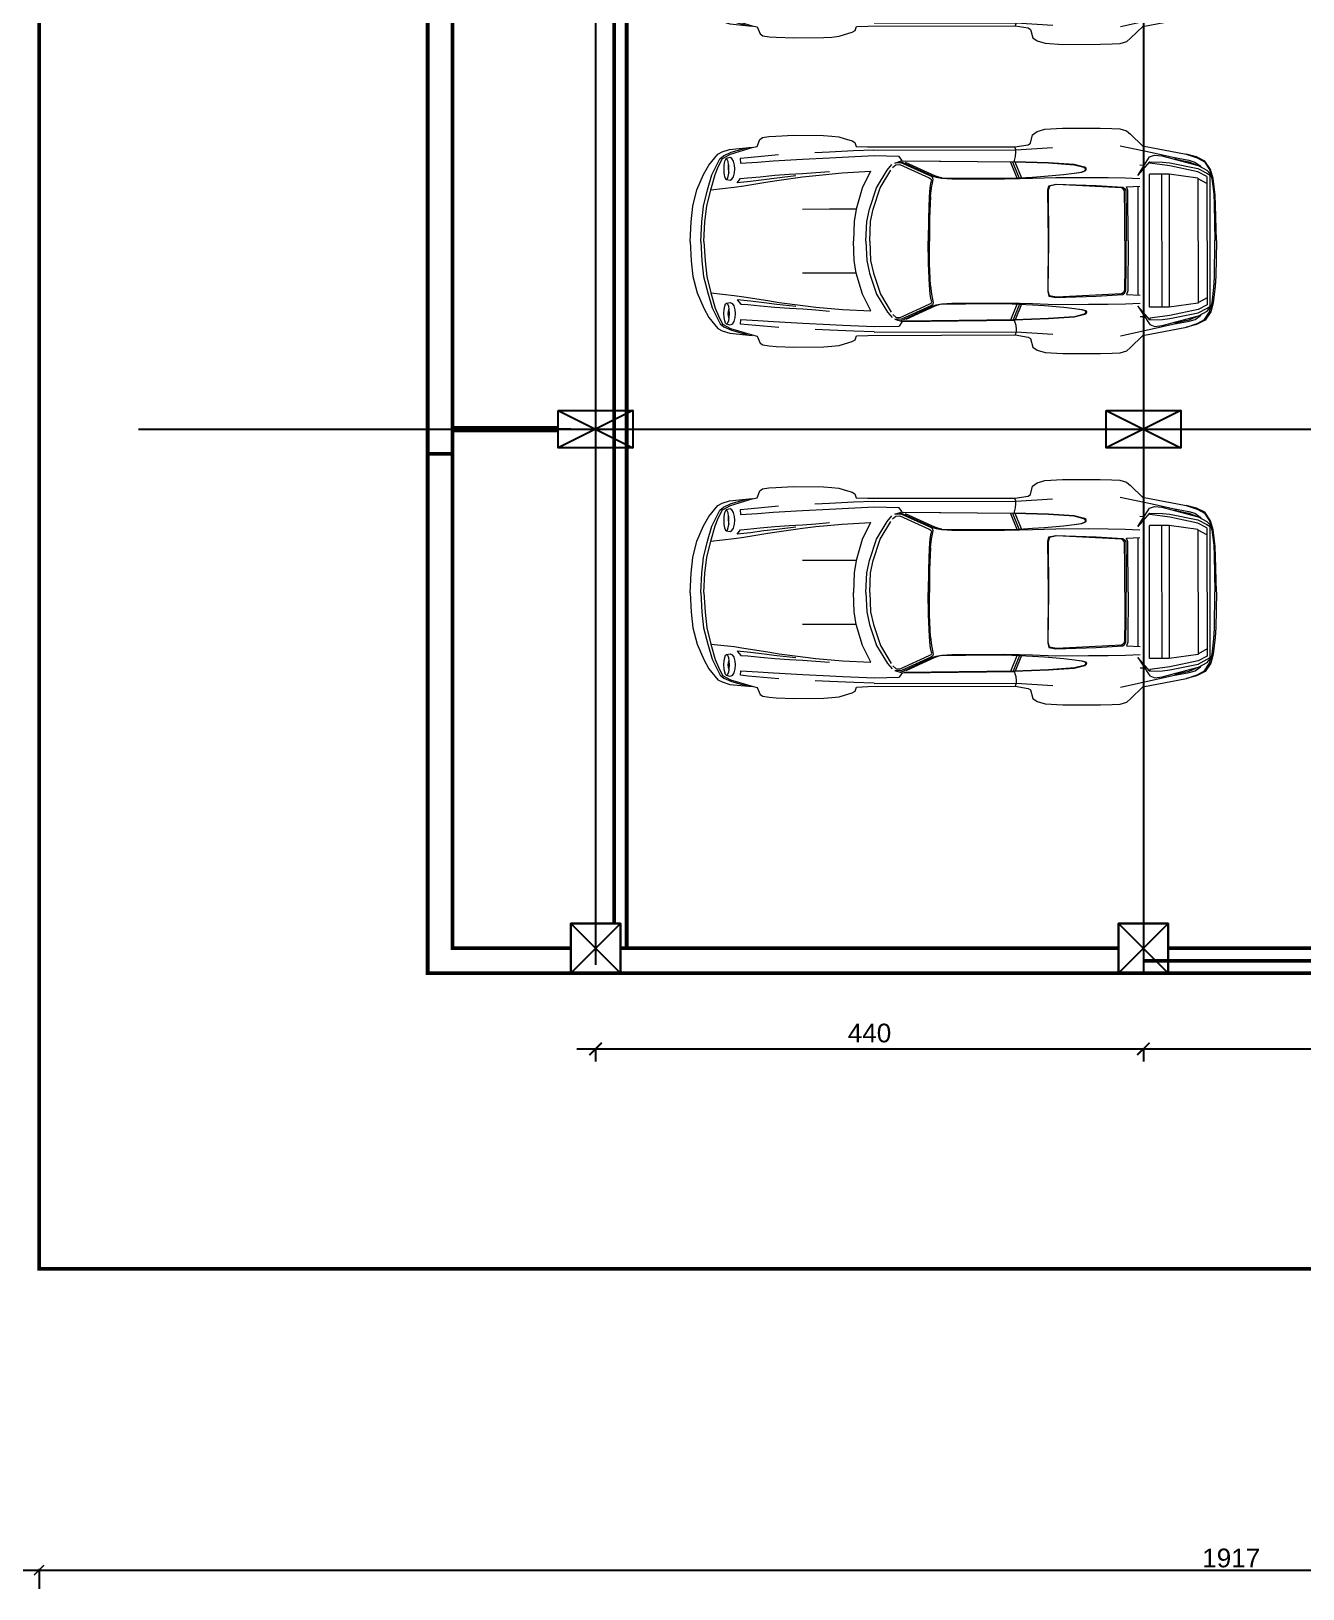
# Model space of a CAD drawing. Extents: x 250879 to 348495, y -51522 to -9360.
# Drawn here: x 320883 to 321905, y -44305 to -43052 of the extents above; entities that cross this region are included whole.
import ezdxf

# ---------------------------------------------------------------- set-up
doc = ezdxf.new("R2010")
doc.units = 0
doc.layers.get('0').update_dxf_attribs({"linetype": 'CONTINUOUS'})
doc.layers.get('DEFPOINTS').update_dxf_attribs({"color": 9, "linetype": 'CONTINUOUS'})
doc.layers.add('A-text finishing', color=6, linetype='CONTINUOUS', lineweight=13)
doc.layers.add('FIGURES', color=153, linetype='CONTINUOUS', lineweight=0)
for name, color, linetype in [('AXIS', 1, 'CONTINUOUS'), ('COLUMN', 5, 'CONTINUOUS'), ('FURNITURE', 4, 'CONTINUOUS'), ('WALL', 7, 'CONTINUOUS'), ('WALL1', 2, 'CONTINUOUS')]:
    doc.layers.add(name, color=color, linetype=linetype)
doc.styles.get("Standard").update_dxf_attribs({"font": 'sanss___.ttf', "height": 15})
doc.dimstyles.get("Standard").update_dxf_attribs({"dimtxt": 15, "dimasz": 10, "dimexe": 10, "dimexo": 30, "dimgap": 5, "dimtad": 1, "dimdec": 0, "dimdsep": 46, "dimtxsty": 'Standard', "dimblk1": 'ARCHTICK', "dimblk2": 'ARCHTICK', "dimsah": 1, "dimcen": 2.5, "dimdle": 15, "dimclrd": 3, "dimclre": 3, "dimclrt": 3, "dimazin": 0, "dimtfac": 1, "dimtdec": 0, "dimtmove": 2, "dimatfit": 2, "dimldrblk": 'ARCHTICK', "dimfxl": 1.0455, "dimfxlon": 1, "dimtolj": 1, "dimtzin": 0, "dimarcsym": 0})
doc.dimstyles.new('STANDARD$0', dxfattribs={"dimscale": 0, "dimtxt": 12, "dimasz": 8, "dimexe": 15, "dimexo": 0.0625, "dimgap": 2, "dimtad": 1, "dimdec": 0, "dimzin": 0, "dimdsep": 46, "dimtxsty": 'Standard', "dimblk1": 'ARCHTICK', "dimblk2": 'ARCHTICK', "dimsah": 1, "dimcen": 0.09, "dimdle": 15, "dimclrd": 3, "dimclre": 3, "dimclrt": 3, "dimazin": 0, "dimtfac": 1, "dimtdec": 0, "dimtofl": 0, "dimtmove": 1, "dimatfit": 3, "dimldrblk": 'ARCHTICK', "dimfxl": 1.0455, "dimfxlon": 1, "dimtolj": 1, "dimtzin": 0, "dimarcsym": 0})

# ---------------------------------------------------------------- blocks, each defined once
blk = doc.blocks.new('_ARCHTICK')
at = {"color": 0, "linetype": 'ByBlock', "const_width": 0.15}
blk.add_lwpolyline([(-0.5, -0.5), (0.5, 0.5)], dxfattribs=at)
blk = doc.blocks.new('*D2129')
at = {"layer": 'DEFPOINTS', "color": 0, "linetype": 'ByBlock', "ltscale": 3, "transparency": 16777216}
for p in [(321336.6, -43863.1), (321777, -43863.1), (321777, -43870.8)]:
    blk.add_point(p, dxfattribs=at)
at = {"layer": 'WALL1', "color": 3, "linetype": 'ByBlock', "lineweight": -2, "ltscale": 3, "transparency": 16777216}
for p, q in [((321321.6, -43870.8), (321792, -43870.8)), ((321336.6, -43870.8), (321336.6, -43880.8)), ((321777, -43870.8), (321777, -43880.8))]:
    blk.add_line(p, q, dxfattribs=at)
at = {"layer": 'WALL1', "color": 3, "linetype": 'ByBlock', "lineweight": -2, "ltscale": 3, "transparency": 16777216, "xscale": 10, "yscale": 10, "zscale": 10, "rotation": 180}
blk.add_blockref('_ARCHTICK', (321336.6, -43870.8), dxfattribs=at)
at = {"layer": 'WALL1', "color": 3, "linetype": 'ByBlock', "lineweight": -2, "ltscale": 3, "transparency": 16777216, "xscale": 10, "yscale": 10, "zscale": 10}
blk.add_blockref('_ARCHTICK', (321777, -43870.8), dxfattribs=at)
at = {"layer": 'WALL1', "color": 3, "linetype": 'ByBlock', "ltscale": 3, "transparency": 16777216, "insert": (321556.8, -43858.1), "char_height": 15, "attachment_point": 5}
blk.add_mtext('\\A1;440', dxfattribs=at)
blk = doc.blocks.new('*D2130')
at = {"layer": 'DEFPOINTS', "color": 0, "linetype": 'ByBlock', "ltscale": 3, "transparency": 16777216}
for p in [(321777, -43863.1), (322417.4, -43870.8), (322417.4, -43870.8)]:
    blk.add_point(p, dxfattribs=at)
at = {"layer": 'WALL1', "color": 3, "linetype": 'ByBlock', "lineweight": -2, "ltscale": 3, "transparency": 16777216}
for p, q in [((322417.4, -43870.8), (322417.4, -43860.8)), ((321762, -43870.8), (322432.4, -43870.8)), ((321777, -43870.8), (321777, -43880.8))]:
    blk.add_line(p, q, dxfattribs=at)
at = {"layer": 'WALL1', "color": 3, "linetype": 'ByBlock', "lineweight": -2, "ltscale": 3, "transparency": 16777216, "xscale": 10, "yscale": 10, "zscale": 10, "rotation": 180}
blk.add_blockref('_ARCHTICK', (321777, -43870.8), dxfattribs=at)
at = {"layer": 'WALL1', "color": 3, "linetype": 'ByBlock', "lineweight": -2, "ltscale": 3, "transparency": 16777216, "xscale": 10, "yscale": 10, "zscale": 10}
blk.add_blockref('_ARCHTICK', (322417.4, -43870.8), dxfattribs=at)
at = {"layer": 'WALL1', "color": 3, "linetype": 'ByBlock', "ltscale": 3, "transparency": 16777216, "insert": (322097.2, -43858.1), "char_height": 15, "attachment_point": 5}
blk.add_mtext('\\A1;640', dxfattribs=at)
blk = doc.blocks.new('XREF1$0$02PCAR09')
at = {"color": 0, "linetype": 'ByBlock'}
for p, q in [((-138.14, 34.83), (-139.39, 33.77)), ((-136.04, 35.43), (-138.14, 34.83)), ((-133.57, 35.58), (-136.04, 35.43)), ((-129.86, 35.7), (-133.57, 35.58)), ((-117.88, 35.7), (-129.86, 35.7)), ((-112.33, 35.34), (-117.88, 35.7)), ((-109.85, 34.59), (-112.33, 35.34)), ((-108.47, 33.6), (-109.85, 34.59)), ((-143.26, 30.05), (-157.04, 27.42)), ((-136.16, 30.07), (-146.25, 27.9)), ((-139.39, 33.77), (-143.26, 30.05)), ((-107.73, 30.95), (-108.47, 33.6)), ((-107, 30.43), (-107.73, 30.95)), ((-102.8, 29.76), (-107, 30.43)), ((-103.18, 28.82), (-102.8, 29.76)), ((-56.22, 29.83), (-102.8, 29.76)), ((-52.64, 29.95), (-56.22, 29.83)), ((-52.16, 31.23), (-52.64, 29.95)), ((-51.29, 31.76), (-52.16, 31.23)), ((-48.85, 32.53), (-51.29, 31.76)), ((-47.09, 33.02), (-48.85, 32.53)), ((-44.85, 33.29), (-47.09, 33.02)), ((-42.26, 33.45), (-44.85, 33.29)), ((-32.75, 33.53), (-42.26, 33.45)), ((-27.18, 33.31), (-32.75, 33.53)), ((-24.96, 33.14), (-27.18, 33.31)), ((-22.98, 32.83), (-24.96, 33.14)), ((-22.13, 32.24), (-22.98, 32.83)), ((-21.22, 30), (-22.13, 32.24)), ((-19.65, 29.66), (-21.22, 30)), ((-12.48, 29.04), (-19.65, 29.78)), ((-12.79, 27.56), (-19.65, 29.66)), ((-164.79, 22.49), (-162.98, 25.22)), ((-162.81, 24.98), (-164.42, 22.49)), ((-162.98, 25.22), (-160.29, 26.5)), ((-160.49, 26.23), (-162.81, 24.98)), ((-159.78, 24.91), (-161.5, 23.73)), ((-149.39, 26.87), (-160.88, 23.8)), ((-157.04, 27.42), (-160.49, 26.23)), ((-160.29, 26.5), (-157.04, 27.42)), ((-157.91, 25.53), (-159.78, 24.91)), ((-157.91, 25.01), (-159.78, 24.24)), ((-152.81, 26.43), (-157.91, 25.53)), ((-153.83, 25.85), (-157.91, 25.01)), ((-153.47, 26.28), (-153.83, 25.85)), ((-146.25, 27.9), (-152.81, 26.43)), ((-149.51, 24.91), (-151.85, 24.65)), ((-145.43, 25.03), (-149.51, 24.91)), ((-147.04, 27.13), (-149.39, 26.87)), ((-145.43, 26.52), (-147.04, 27.13)), ((-141.73, 20.71), (-145.43, 26.52)), ((-145.43, 25.03), (-141.73, 20.73)), ((-145.43, 24.53), (-145.43, 25.03)), ((-121.58, 24.14), (-113.44, 24.69)), ((-103.18, 28.82), (-114.79, 29.59)), ((-113.44, 24.69), (-102.68, 25.08)), ((-113.44, 24.57), (-102.68, 24.96)), ((-104.9, 20.03), (-102.9, 24.96)), ((-104.22, 19.99), (-102.17, 24.96)), ((-101.45, 24.96), (-103.47, 19.98)), ((-58.2, 28.79), (-103.18, 28.82)), ((-103.18, 28.09), (-103.18, 28.82)), ((-103.06, 26.7), (-103.18, 28.09)), ((-102.68, 25.44), (-103.06, 26.7)), ((-67.1, 25.44), (-102.68, 25.06)), ((-102.68, 25.08), (-102.68, 25.44)), ((-102.68, 24.94), (-67.65, 25.32)), ((-102.68, 25.06), (-102.68, 24.94)), ((-77.45, 20.66), (-68.24, 24.88)), ((-67.39, 24.89), (-76.59, 20.66)), ((-76.17, 20.52), (-66.86, 24.77)), ((-66.42, 25.2), (-67.39, 24.89)), ((-67.1, 25.46), (-66.11, 26.89)), ((-67.1, 25.54), (-67.1, 25.54)), ((-64.81, 24.72), (-67.1, 25.46)), ((-66.86, 24.77), (-65.78, 24.81)), ((-58.32, 27.06), (-66.11, 26.89)), ((-65.78, 24.81), (-64.81, 24.72)), ((-48.2, 26.63), (-58.32, 27.06)), ((-58.2, 28.77), (-51.78, 28.55)), ((-51.78, 28.55), (-44.15, 28.14)), ((-44.15, 26.41), (-48.2, 26.63)), ((-44.15, 28.14), (-39.54, 27.93)), ((-35.6, 25.95), (-44.15, 26.41)), ((-26.33, 25.46), (-35.6, 25.95)), ((-28.03, 27.35), (-18.29, 26.45)), ((-21.41, 25.08), (-26.33, 25.46)), ((-16.03, 24.72), (-21.41, 25.08)), ((-18.29, 26.45), (-15.88, 26.19)), ((-13.04, 28.18), (-17.96, 29.55)), ((-15.88, 26.19), (-16.03, 24.72)), ((-14.12, 24.14), (-13.76, 25.41)), ((-13.76, 25.41), (-13.28, 26.26)), ((-13.28, 26.26), (-12.67, 26.55)), ((-10.59, 27.09), (-13.04, 28.18)), ((-10.26, 26.19), (-12.79, 27.56)), ((-12.67, 26.55), (-11.49, 26.19)), ((-10.14, 28.29), (-12.48, 29.04)), ((-12.22, 24.26), (-12.07, 25.22)), ((-12.07, 25.22), (-11.81, 25.93)), ((-11.81, 25.93), (-11.49, 26.19)), ((-11.49, 26.19), (-11.18, 25.93)), ((-11.18, 25.93), (-10.93, 25.22)), ((-10.93, 25.22), (-10.74, 24.13)), ((-9.43, 26.13), (-10.59, 27.09)), ((-8.9, 23.63), (-10.26, 26.19)), ((-8.78, 27.56), (-10.14, 28.29)), ((-6.9, 21.08), (-9.43, 26.13)), ((-5.94, 24.09), (-8.78, 27.56)), ((-165.56, 19.69), (-164.79, 22.49)), ((-164.42, 22.49), (-165.19, 19.69)), ((-163.6, 22.32), (-164.59, 21.21)), ((-163.6, 21.32), (-164.59, 20.71)), ((-164.59, -21.21), (-164.59, 21.21)), ((-160.88, 23.8), (-163.6, 22.32)), ((-160.77, 22.81), (-163.6, 21.32)), ((-163.6, 20.33), (-160.77, 21.82)), ((-163.6, 20.33), (-163.6, -20.33)), ((-161.5, 23.73), (-161.74, 23.33)), ((-151.85, 24.65), (-160.77, 22.81)), ((-160.77, 21.82), (-151.85, 23.66)), ((-160.77, 19.82), (-151.61, 21.07)), ((-160.77, 19.82), (-160.77, -19.82)), ((-159.78, 24.24), (-160.17, 23.99)), ((-151.85, 23.66), (-149.51, 24.04)), ((-151.61, 21.07), (-151.61, -21.07)), ((-151.61, 21.07), (-145.43, 21.07)), ((-149.51, 24.04), (-145.43, 24.53)), ((-149.26, 21.07), (-149.26, -21.19)), ((-145.43, -21.07), (-145.43, 21.07)), ((-142.39, 24.02), (-143.85, 23.95)), ((-137.77, 19.96), (-142.39, 19.75)), ((-132.34, 20.03), (-137.77, 19.96)), ((-126.04, 20.1), (-132.34, 20.03)), ((-115.78, 20.11), (-126.04, 20.1)), ((-125.42, 22.45), (-125.37, 22.96)), ((-125.08, 22.11), (-125.42, 22.45)), ((-125.37, 22.96), (-124.86, 23.34)), ((-125.15, 22.43), (-125.13, 22.84)), ((-124.89, 22.11), (-125.15, 22.43)), ((-125.13, 22.84), (-124.69, 23.22)), ((-124.01, 21.73), (-125.08, 22.11)), ((-123.84, 21.73), (-124.89, 22.11)), ((-124.86, 23.34), (-121.58, 24.14)), ((-124.69, 23.22), (-121.6, 24.01)), ((-121.62, 21.38), (-124.01, 21.73)), ((-121.62, 21.38), (-123.84, 21.73)), ((-118.22, 21.03), (-121.62, 21.38)), ((-121.6, 24.01), (-113.44, 24.57)), ((-112.19, 20.51), (-118.22, 21.03)), ((-108.37, 19.87), (-115.78, 20.11)), ((-108.37, 20.23), (-112.19, 20.51)), ((-104.22, 19.99), (-108.37, 20.23)), ((-104.27, 19.73), (-108.37, 19.87)), ((-99.56, 19.65), (-104.27, 19.73)), ((-99.52, 19.84), (-104.22, 19.99)), ((-87.11, 19.87), (-99.52, 19.84)), ((-82.86, 19.87), (-87.11, 19.87)), ((-79.67, 19.98), (-82.86, 19.87)), ((-79.63, 19.86), (-82.86, 19.72)), ((-79.67, 19.96), (-78.74, 20.2)), ((-77.89, 20.2), (-79.63, 19.86)), ((-78.74, 20.2), (-77.45, 20.66)), ((-77.21, 20.44), (-77.89, 20.2)), ((-76.59, 20.66), (-77.21, 20.44)), ((-76.95, 19.52), (-76.71, 20.25)), ((-76.71, 20.25), (-76.17, 20.52)), ((-75.65, 20.03), (-76.22, 19.69)), ((-66.4, 24.24), (-75.65, 20.03)), ((-65.14, 24.16), (-66.4, 24.24)), ((-64.13, 23.29), (-65.14, 24.16)), ((-62.4, 22.49), (-63.89, 24.21)), ((-60.22, 16.82), (-63.6, 22.49)), ((-58.97, 16.82), (-62.4, 22.49)), ((-57.13, 22.11), (-54.53, 16.8)), ((-48.2, 21.63), (-57.13, 22.11)), ((-39.78, 20.85), (-48.2, 21.63)), ((-39.78, 21.75), (-44.12, 22.11)), ((-35.6, 21.46), (-39.78, 21.75)), ((-35.6, 20.37), (-39.78, 20.85)), ((-31.38, 21.21), (-35.6, 21.46)), ((-28.21, 19.38), (-35.6, 20.37)), ((-33.48, 20.69), (-27.45, 19.99)), ((-26.79, 20.88), (-31.38, 21.21)), ((-27.45, 19.99), (-23.36, 19.5)), ((-22.2, 20.45), (-26.79, 20.88)), ((-18.2, 20.06), (-22.2, 20.45)), ((-16, 19.87), (-18.2, 20.06)), ((-14.89, 18.51), (-16, 19.87)), ((-14.22, 22.91), (-14.12, 24.14)), ((-14.12, 21.68), (-14.22, 22.91)), ((-13.76, 20.44), (-14.12, 21.68)), ((-13.28, 19.65), (-13.76, 20.44)), ((-12.31, 22.86), (-12.22, 24.26)), ((-12.24, 21.56), (-12.31, 22.86)), ((-12.04, 22.86), (-12.24, 21.56)), ((-12.07, 20.57), (-12.24, 21.58)), ((-12.22, 24.26), (-12.04, 22.86)), ((-11.81, 19.84), (-12.07, 20.57)), ((-11.49, 19.6), (-11.81, 19.84)), ((-11.18, 19.81), (-11.49, 19.6)), ((-10.93, 20.51), (-11.18, 19.81)), ((-10.74, 21.58), (-10.93, 20.51)), ((-10.74, 24.13), (-10.69, 22.86)), ((-10.69, 22.86), (-10.74, 21.58)), ((-7.91, 21.15), (-8.9, 23.63)), ((-6.56, 16.32), (-7.91, 21.15)), ((-5.57, 16.32), (-6.9, 21.08)), ((-4.27, 21.14), (-5.94, 24.09)), ((-2.17, 16.31), (-4.27, 21.14)), ((-166.21, 14.44), (-165.56, 19.69)), ((-165.8, 14.82), (-165.94, 11.59)), ((-165.19, 19.69), (-165.8, 14.82)), ((-163.6, 18.05), (-160.88, 19.53)), ((-138.14, 17.06), (-142.38, 17.26)), ((-141.73, 17.26), (-141.73, -17.16)), ((-138.66, 0), (-138.57, 15.9)), ((-138.57, 15.9), (-138.14, 17.06)), ((-137.9, 15.9), (-138.04, 8.28)), ((-137.51, 16.58), (-137.9, 15.9)), ((-137.56, 8.16), (-137.48, 15.78)), ((-136.98, 17.01), (-137.51, 16.58)), ((-137.48, 15.78), (-137.08, 16.44)), ((-137.08, 16.44), (-136.55, 16.78)), ((-128.55, 17.52), (-136.98, 17.01)), ((-136.55, 16.78), (-115.95, 17.82)), ((-115.76, 17.94), (-128.55, 17.52)), ((-115.95, 17.82), (-113.73, 17.36)), ((-113.56, 17.48), (-115.76, 17.94)), ((-113.73, 17.36), (-113.35, 15.95)), ((-113.2, 16.07), (-113.56, 17.48)), ((-113.4, -0.02), (-113.2, 16.07)), ((-113.35, 15.95), (-113.4, 0.02)), ((-87.11, 19.64), (-99.56, 19.65)), ((-82.86, 19.72), (-87.11, 19.64)), ((-76.73, 18.37), (-76.95, 19.52)), ((-76.42, 16.82), (-76.73, 18.37)), ((-76.22, 19.69), (-76.44, 19.24)), ((-76.44, 19.24), (-76.15, 18.22)), ((-76.1, 14.07), (-76.42, 16.82)), ((-76.15, 18.22), (-75.93, 16.82)), ((-75.93, 16.82), (-75.72, 13.98)), ((-60.22, 16.82), (-60.22, 16.82)), ((-58, 10.14), (-60.22, 16.82)), ((-56.75, 10.14), (-58.97, 16.82)), ((-54.53, 16.8), (-52.55, 10.14)), ((-24.62, 18.78), (-28.21, 19.38)), ((-17.01, 17.6), (-24.62, 18.78)), ((-23.36, 19.5), (-19.12, 18.97)), ((-19.12, 18.97), (-14.89, 18.51)), ((-13.95, 17.11), (-17.01, 17.6)), ((-6.56, 16.32), (-13.95, 17.11)), ((-12.67, 19.33), (-13.28, 19.65)), ((-11.49, 19.6), (-12.67, 19.33)), ((-5.26, 11.13), (-6.56, 16.32)), ((-4.27, 11.13), (-5.57, 16.32)), ((-0.87, 11.13), (-2.17, 16.31)), ((-166.57, 0.02), (-166.35, 11.22)), ((-166.35, 11.22), (-166.21, 14.44)), ((-165.94, 11.59), (-166.08, 0)), ((-76.1, 14.07), (-75.74, 7.15)), ((-75.72, 13.98), (-75.43, 7.15)), ((-57.13, 6.18), (-58, 10.14)), ((-55.9, 6.18), (-56.75, 10.14)), ((-52.55, 10.14), (-44.12, 10.09)), ((-52.55, 10.14), (-51.92, 6.18)), ((-44.12, 10.09), (-35.6, 10.09)), ((-4.7, 6.2), (-5.26, 11.13)), ((-3.7, 6.2), (-4.27, 11.13)), ((-0.31, 6.18), (-0.87, 11.13)), ((-138.04, 8.28), (-138.04, 0)), ((-137.56, 0), (-137.56, 8.16)), ((-75.74, 7.15), (-75.77, 0)), ((-75.43, 7.15), (-75.4, 0)), ((-56.89, 0), (-57.13, 6.18)), ((-55.64, 0), (-55.9, 6.18)), ((-51.92, 6.18), (-51.68, 0)), ((-4.39, 0), (-4.7, 6.2)), ((-3.4, 0), (-3.7, 6.2)), ((0, 0), (-0.31, 6.18)), ((-165.94, -11.59), (-166.08, 0)), ((-138.66, 0), (-138.57, -15.9)), ((-138.04, -8.28), (-138.04, 0)), ((-137.56, 0), (-137.56, -8.16)), ((-113.4, 0.02), (-113.2, -16.07)), ((-75.74, -7.15), (-75.77, 0)), ((-75.43, -7.15), (-75.4, 0)), ((-56.89, 0), (-57.13, -6.18)), ((-55.64, 0), (-55.9, -6.18)), ((-51.92, -6.18), (-51.68, 0)), ((-4.39, 0), (-4.7, -6.2)), ((-3.4, 0), (-3.7, -6.2)), ((0, 0), (-0.31, -6.18)), ((-166.57, -0.02), (-166.35, -11.22)), ((-113.35, -15.95), (-113.4, -0.02)), ((-137.9, -15.9), (-138.04, -8.28)), ((-137.56, -8.16), (-137.48, -15.78)), ((-76.1, -14.07), (-75.74, -7.15)), ((-75.72, -13.98), (-75.43, -7.15)), ((-57.13, -6.18), (-58, -10.14)), ((-55.9, -6.18), (-56.75, -10.14)), ((-52.55, -10.14), (-51.92, -6.18)), ((-4.7, -6.2), (-5.26, -11.13)), ((-3.7, -6.2), (-4.27, -11.13)), ((-0.31, -6.18), (-0.87, -11.13)), ((-166.35, -11.22), (-166.21, -14.44)), ((-166.21, -14.44), (-165.56, -19.69)), ((-165.8, -14.82), (-165.94, -11.59)), ((-76.1, -14.07), (-76.42, -16.82)), ((-75.93, -16.82), (-75.72, -13.98)), ((-58, -10.14), (-60.22, -16.82)), ((-56.75, -10.14), (-58.97, -16.82)), ((-54.53, -16.8), (-52.55, -10.14)), ((-52.55, -10.14), (-44.12, -10.09)), ((-44.12, -10.09), (-35.6, -10.09)), ((-5.26, -11.13), (-6.56, -16.32)), ((-4.27, -11.13), (-5.57, -16.32)), ((-0.87, -11.13), (-2.17, -16.31)), ((-165.19, -19.69), (-165.8, -14.82)), ((-165.56, -19.69), (-164.79, -22.49)), ((-164.42, -22.49), (-165.19, -19.69)), ((-163.6, -18.05), (-160.88, -19.53)), ((-138.14, -17.06), (-142.38, -17.26)), ((-138.57, -15.9), (-138.14, -17.06)), ((-137.51, -16.58), (-137.9, -15.9)), ((-136.98, -17.01), (-137.51, -16.58)), ((-137.48, -15.78), (-137.08, -16.44)), ((-137.08, -16.44), (-136.55, -16.78)), ((-128.55, -17.52), (-136.98, -17.01)), ((-136.55, -16.78), (-115.95, -17.82)), ((-115.76, -17.94), (-128.55, -17.52)), ((-115.95, -17.82), (-113.73, -17.36)), ((-113.56, -17.48), (-115.76, -17.94)), ((-113.73, -17.36), (-113.35, -15.95)), ((-113.2, -16.07), (-113.56, -17.48)), ((-99.56, -19.65), (-104.27, -19.73)), ((-87.11, -19.64), (-99.56, -19.65)), ((-82.86, -19.72), (-87.11, -19.64)), ((-79.63, -19.86), (-82.86, -19.72)), ((-76.73, -18.37), (-76.95, -19.52)), ((-76.95, -19.52), (-76.71, -20.25)), ((-76.42, -16.82), (-76.73, -18.37)), ((-76.44, -19.24), (-76.15, -18.22)), ((-76.22, -19.69), (-76.44, -19.24)), ((-75.65, -20.03), (-76.22, -19.69)), ((-76.15, -18.22), (-75.93, -16.82)), ((-60.22, -16.82), (-63.6, -22.49)), ((-58.97, -16.82), (-62.4, -22.49)), ((-60.22, -16.82), (-60.22, -16.82)), ((-57.13, -22.11), (-54.53, -16.8)), ((-28.21, -19.38), (-35.6, -20.37)), ((-24.62, -18.78), (-28.21, -19.38)), ((-27.45, -19.99), (-23.36, -19.5)), ((-17.01, -17.6), (-24.62, -18.78)), ((-23.36, -19.5), (-19.12, -18.97)), ((-19.12, -18.97), (-14.89, -18.51)), ((-13.95, -17.11), (-17.01, -17.6)), ((-14.89, -18.51), (-16, -19.87)), ((-6.56, -16.32), (-13.95, -17.11)), ((-13.28, -19.65), (-13.76, -20.44)), ((-12.67, -19.33), (-13.28, -19.65)), ((-11.49, -19.6), (-12.67, -19.33)), ((-11.49, -19.6), (-11.81, -19.84)), ((-11.18, -19.81), (-11.49, -19.6)), ((-6.56, -16.32), (-7.91, -21.15)), ((-5.57, -16.32), (-6.9, -21.08)), ((-2.17, -16.31), (-4.27, -21.14)), ((-164.79, -22.49), (-162.98, -25.22)), ((-163.6, -21.32), (-164.59, -20.71)), ((-163.6, -22.32), (-164.59, -21.21)), ((-162.81, -24.98), (-164.42, -22.49)), ((-163.6, -20.33), (-160.77, -21.82)), ((-160.77, -22.81), (-163.6, -21.32)), ((-160.88, -23.8), (-163.6, -22.32)), ((-161.5, -23.73), (-161.74, -23.33)), ((-159.78, -24.91), (-161.5, -23.73)), ((-149.39, -26.87), (-160.88, -23.8)), ((-160.77, -19.82), (-151.61, -21.07)), ((-160.77, -21.82), (-151.85, -23.66)), ((-151.85, -24.65), (-160.77, -22.81)), ((-159.78, -24.24), (-160.17, -23.99)), ((-157.91, -25.01), (-159.78, -24.24)), ((-151.85, -23.66), (-149.51, -24.04)), ((-149.51, -24.91), (-151.85, -24.65)), ((-151.61, -21.07), (-145.43, -21.07)), ((-149.51, -24.04), (-145.43, -24.53)), ((-141.73, -20.71), (-145.43, -26.52)), ((-145.43, -25.03), (-141.73, -20.73)), ((-145.43, -24.53), (-145.43, -25.03)), ((-142.39, -24.02), (-143.85, -23.95)), ((-137.77, -19.96), (-142.39, -19.75)), ((-132.34, -20.03), (-137.77, -19.96)), ((-126.04, -20.1), (-132.34, -20.03)), ((-115.78, -20.11), (-126.04, -20.1)), ((-125.08, -22.11), (-125.42, -22.45)), ((-125.42, -22.45), (-125.37, -22.96)), ((-125.37, -22.96), (-124.86, -23.34)), ((-124.89, -22.11), (-125.15, -22.43)), ((-125.15, -22.43), (-125.13, -22.84)), ((-125.13, -22.84), (-124.69, -23.22)), ((-124.01, -21.73), (-125.08, -22.11)), ((-123.84, -21.73), (-124.89, -22.11)), ((-124.86, -23.34), (-121.58, -24.14)), ((-124.69, -23.22), (-121.6, -24.01)), ((-121.62, -21.38), (-124.01, -21.73)), ((-121.62, -21.38), (-123.84, -21.73)), ((-118.22, -21.03), (-121.62, -21.38)), ((-121.6, -24.01), (-113.44, -24.57)), ((-121.58, -24.14), (-113.44, -24.69)), ((-112.19, -20.51), (-118.22, -21.03)), ((-108.37, -19.87), (-115.78, -20.11)), ((-113.44, -24.57), (-102.68, -24.96)), ((-108.37, -20.23), (-112.19, -20.51)), ((-104.27, -19.73), (-108.37, -19.87)), ((-104.22, -19.99), (-108.37, -20.23)), ((-104.9, -20.03), (-102.9, -24.96)), ((-99.52, -19.84), (-104.22, -19.99)), ((-104.22, -19.99), (-102.17, -24.96)), ((-101.45, -24.96), (-103.47, -19.98)), ((-87.11, -19.87), (-99.52, -19.84)), ((-82.86, -19.87), (-87.11, -19.87)), ((-79.67, -19.98), (-82.86, -19.87)), ((-79.67, -19.96), (-78.74, -20.2)), ((-77.89, -20.2), (-79.63, -19.86)), ((-78.74, -20.2), (-77.45, -20.66)), ((-77.21, -20.44), (-77.89, -20.2)), ((-77.45, -20.66), (-68.24, -24.88)), ((-76.59, -20.66), (-77.21, -20.44)), ((-76.71, -20.25), (-76.17, -20.52)), ((-67.39, -24.89), (-76.59, -20.66)), ((-76.17, -20.52), (-66.86, -24.77)), ((-66.4, -24.24), (-75.65, -20.03)), ((-65.14, -24.16), (-66.4, -24.24)), ((-64.13, -23.29), (-65.14, -24.16)), ((-62.4, -22.49), (-63.89, -24.21)), ((-48.2, -21.63), (-57.13, -22.11)), ((-39.78, -20.85), (-48.2, -21.63)), ((-39.78, -21.75), (-44.12, -22.11)), ((-35.6, -20.37), (-39.78, -20.85)), ((-35.6, -21.46), (-39.78, -21.75)), ((-31.38, -21.21), (-35.6, -21.46)), ((-33.48, -20.69), (-27.45, -19.99)), ((-26.79, -20.88), (-31.38, -21.21)), ((-22.2, -20.45), (-26.79, -20.88)), ((-18.2, -20.06), (-22.2, -20.45)), ((-16, -19.87), (-18.2, -20.06)), ((-14.12, -21.68), (-14.22, -22.91)), ((-14.22, -22.91), (-14.12, -24.14)), ((-13.76, -20.44), (-14.12, -21.68)), ((-14.12, -24.14), (-13.76, -25.41)), ((-12.24, -21.56), (-12.31, -22.86)), ((-12.31, -22.86), (-12.22, -24.26)), ((-12.07, -20.57), (-12.24, -21.58)), ((-12.04, -22.86), (-12.24, -21.56)), ((-12.22, -24.26), (-12.04, -22.86)), ((-12.22, -24.26), (-12.07, -25.22)), ((-11.81, -19.84), (-12.07, -20.57)), ((-10.93, -20.51), (-11.18, -19.81)), ((-10.74, -21.58), (-10.93, -20.51)), ((-10.93, -25.22), (-10.74, -24.13)), ((-10.69, -22.86), (-10.74, -21.58)), ((-10.74, -24.13), (-10.69, -22.86)), ((-8.9, -23.63), (-10.26, -26.19)), ((-6.9, -21.08), (-9.43, -26.13)), ((-7.91, -21.15), (-8.9, -23.63)), ((-5.94, -24.09), (-8.78, -27.56)), ((-4.27, -21.14), (-5.94, -24.09)), ((-162.98, -25.22), (-160.29, -26.5)), ((-160.49, -26.23), (-162.81, -24.98)), ((-157.04, -27.42), (-160.49, -26.23)), ((-160.29, -26.5), (-157.04, -27.42)), ((-157.91, -25.53), (-159.78, -24.91)), ((-153.83, -25.85), (-157.91, -25.01)), ((-152.81, -26.43), (-157.91, -25.53)), ((-143.26, -30.05), (-157.04, -27.42)), ((-153.47, -26.28), (-153.83, -25.85)), ((-146.25, -27.9), (-152.81, -26.43)), ((-145.43, -25.03), (-149.51, -24.91)), ((-147.04, -27.13), (-149.39, -26.87)), ((-145.43, -26.52), (-147.04, -27.13)), ((-136.16, -30.07), (-146.25, -27.9)), ((-103.18, -28.82), (-114.79, -29.59)), ((-113.44, -24.69), (-102.68, -25.08)), ((-103.06, -26.7), (-103.18, -28.09)), ((-103.18, -28.09), (-103.18, -28.82)), ((-58.2, -28.79), (-103.18, -28.82)), ((-103.18, -28.82), (-102.8, -29.76)), ((-102.68, -25.44), (-103.06, -26.7)), ((-102.68, -25.06), (-102.68, -24.94)), ((-102.68, -24.94), (-67.65, -25.32)), ((-67.1, -25.44), (-102.68, -25.06)), ((-102.68, -25.08), (-102.68, -25.44)), ((-66.42, -25.2), (-67.39, -24.89)), ((-64.81, -24.72), (-67.1, -25.46)), ((-67.1, -25.46), (-66.11, -26.89)), ((-67.1, -25.54), (-67.1, -25.54)), ((-66.86, -24.77), (-65.78, -24.81)), ((-58.32, -27.06), (-66.11, -26.89)), ((-65.78, -24.81), (-64.81, -24.72)), ((-48.2, -26.63), (-58.32, -27.06)), ((-58.2, -28.77), (-51.78, -28.55)), ((-51.78, -28.55), (-44.15, -28.14)), ((-44.15, -26.41), (-48.2, -26.63)), ((-35.6, -25.95), (-44.15, -26.41)), ((-44.15, -28.14), (-39.54, -27.93)), ((-26.33, -25.46), (-35.6, -25.95)), ((-28.03, -27.35), (-18.29, -26.45)), ((-21.41, -25.08), (-26.33, -25.46)), ((-16.03, -24.72), (-21.41, -25.08)), ((-12.79, -27.56), (-19.65, -29.66)), ((-12.48, -29.04), (-19.65, -29.78)), ((-18.29, -26.45), (-15.88, -26.19)), ((-13.04, -28.18), (-17.96, -29.55)), ((-15.88, -26.19), (-16.03, -24.72)), ((-13.76, -25.41), (-13.28, -26.26)), ((-13.28, -26.26), (-12.67, -26.55)), ((-10.59, -27.09), (-13.04, -28.18)), ((-10.26, -26.19), (-12.79, -27.56)), ((-12.67, -26.55), (-11.49, -26.19)), ((-10.14, -28.29), (-12.48, -29.04)), ((-12.07, -25.22), (-11.81, -25.93)), ((-11.81, -25.93), (-11.49, -26.19)), ((-11.49, -26.19), (-11.18, -25.93)), ((-11.18, -25.93), (-10.93, -25.22)), ((-9.43, -26.13), (-10.59, -27.09)), ((-8.78, -27.56), (-10.14, -28.29)), ((-139.39, -33.77), (-143.26, -30.05)), ((-138.14, -34.83), (-139.39, -33.77)), ((-108.47, -33.6), (-109.85, -34.59)), ((-107.73, -30.95), (-108.47, -33.6)), ((-107, -30.43), (-107.73, -30.95)), ((-102.8, -29.76), (-107, -30.43)), ((-56.22, -29.83), (-102.8, -29.76)), ((-52.64, -29.95), (-56.22, -29.83)), ((-52.16, -31.23), (-52.64, -29.95)), ((-51.29, -31.76), (-52.16, -31.23)), ((-48.85, -32.53), (-51.29, -31.76)), ((-47.09, -33.02), (-48.85, -32.53)), ((-44.85, -33.29), (-47.09, -33.02)), ((-42.26, -33.45), (-44.85, -33.29)), ((-32.75, -33.53), (-42.26, -33.45)), ((-27.18, -33.31), (-32.75, -33.53)), ((-24.96, -33.14), (-27.18, -33.31)), ((-22.98, -32.83), (-24.96, -33.14)), ((-22.13, -32.24), (-22.98, -32.83)), ((-21.22, -30), (-22.13, -32.24)), ((-19.65, -29.66), (-21.22, -30)), ((-136.04, -35.43), (-138.14, -34.83)), ((-133.57, -35.58), (-136.04, -35.43)), ((-129.86, -35.7), (-133.57, -35.58)), ((-117.88, -35.7), (-129.86, -35.7)), ((-112.33, -35.34), (-117.88, -35.7)), ((-109.85, -34.59), (-112.33, -35.34))]:
    blk.add_line(p, q, dxfattribs=at)
blk = doc.blocks.new('COLUMN')
at = {"layer": 'AXIS'}
for p, q in [((236924.7, -9644.3), (236984.7, -9674.3)), ((236984.7, -9644.3), (236924.7, -9674.3))]:
    blk.add_line(p, q, dxfattribs=at)
at = {"layer": 'COLUMN'}
blk.add_lwpolyline([(236924.7, -9644.3), (236984.7, -9644.3), (236984.7, -9674.3), (236924.7, -9674.3)], close=True, dxfattribs=at)
blk = doc.blocks.new('AXISG')
at = {"layer": 'AXIS'}
for p, q in [((305954.9, -19949.2), (305954.9, -23524.1)), ((306395.4, -19949.2), (306395.4, -23531.7)), ((305587.5, -23093.2), (307936.9, -23093.2))]:
    blk.add_line(p, q, dxfattribs=at)
at = {"layer": 'WALL', "linetype": 'Continuous'}
for p in [(69000.2, -13433.9), (69440.7, -13433.9)]:
    blk.add_blockref('COLUMN', p, dxfattribs=at)
blk = doc.blocks.new('*D23')
at = {"layer": 'DEFPOINTS', "color": 0, "linetype": 'Continuous', "transparency": 16777216}
for p in [(157318.4, -32835.7), (157097.4, -36546.7), (157318.4, -36546.7)]:
    blk.add_point(p, dxfattribs=at)
at = {"layer": 'WALL', "color": 3, "linetype": 'Continuous', "lineweight": -2, "transparency": 16777216}
for p, q in [((157097.4, -32820.7), (157097.4, -36561.7)), ((157098.5, -32835.7), (157082.4, -32835.7)), ((157098.5, -36546.7), (157082.4, -36546.7))]:
    blk.add_line(p, q, dxfattribs=at)
at = {"layer": 'WALL', "color": 3, "linetype": 'Continuous', "lineweight": -2, "transparency": 16777216, "xscale": 8, "yscale": 8, "zscale": 8}
for p, rotation in [((157097.4, -32835.7), 90), ((157097.4, -36546.7), 270)]:
    blk.add_blockref('_ARCHTICK', p, dxfattribs=dict(at, rotation=rotation))
at = {"layer": 'WALL', "color": 3, "linetype": 'Continuous', "transparency": 16777216, "insert": (157087.7, -34691.2), "char_height": 15, "attachment_point": 5, "rotation": 90}
blk.add_mtext('\\A1;3711', dxfattribs=at)
blk = doc.blocks.new('*D24')
at = {"layer": 'DEFPOINTS', "color": 0, "linetype": 'Continuous', "transparency": 16777216}
for p in [(157318.4, -36546.7), (159235.4, -36546.7), (159235.4, -36789)]:
    blk.add_point(p, dxfattribs=at)
at = {"layer": 'WALL', "color": 3, "linetype": 'Continuous', "lineweight": -2, "transparency": 16777216}
for p, q in [((157303.4, -36789), (159250.4, -36789)), ((157318.4, -36788), (157318.4, -36804)), ((159235.4, -36788), (159235.4, -36804))]:
    blk.add_line(p, q, dxfattribs=at)
at = {"layer": 'WALL', "color": 3, "linetype": 'Continuous', "lineweight": -2, "transparency": 16777216, "xscale": 8, "yscale": 8, "zscale": 8, "rotation": 180}
blk.add_blockref('_ARCHTICK', (157318.4, -36789), dxfattribs=at)
at = {"layer": 'WALL', "color": 3, "linetype": 'Continuous', "lineweight": -2, "transparency": 16777216, "xscale": 8, "yscale": 8, "zscale": 8}
blk.add_blockref('_ARCHTICK', (159235.4, -36789), dxfattribs=at)
at = {"layer": 'WALL', "color": 3, "linetype": 'Continuous', "transparency": 16777216, "insert": (158276.9, -36779.3), "char_height": 15, "attachment_point": 5}
blk.add_mtext('\\A1;1917', dxfattribs=at)
blk = doc.blocks.new('site77')
at = {"layer": 'WALL', "linetype": 'Continuous', "const_width": 3}
blk.add_lwpolyline([(159633.4, -32835.7), (157318.4, -32835.7), (157318.4, -36546.7), (159235.4, -36546.7)], dxfattribs=at)
at = {"layer": 'WALL', "linetype": 'Continuous'}
dim = blk.add_linear_dim(base=(157097.4, -36546.7), p1=(157318.4, -32835.7), p2=(157318.4, -36546.7), angle=90, dimstyle='STANDARD$0', override={"dimscale": 1}, dxfattribs=at)
dim.commit()
dim.dimension.update_dxf_attribs({"geometry": '*D23', "text_midpoint": (157087.7, -34691.2)})
dim = blk.add_linear_dim(base=(159235.4, -36789), p1=(157318.4, -36546.7), p2=(159235.4, -36546.7), dimstyle='STANDARD$0', override={"dimscale": 1}, dxfattribs=at)
dim.commit()
dim.dimension.update_dxf_attribs({"geometry": '*D24', "text_midpoint": (158276.9, -36779.3)})

msp = doc.modelspace()

# ---------------------------------------------------------------- linework, layer by layer
at = {"layer": 'A-text finishing', "const_width": 3}
for points in [[(321351.55856, -42186.99817), (321351.55856, -43769.86942)], [(321361.55856, -42186.99817), (321361.55856, -43789.86942)]]:
    msp.add_lwpolyline(points, dxfattribs=at)
at = {"layer": 'AXIS'}
for p, q in [((321336.55856, -39780.65994), (321336.55856, -43803.29107)), ((321777.03543, -39780.65994), (321777.03543, -43810.85677)), ((321222.19034, -43372.32734), (323318.57606, -43372.32734))]:
    msp.add_line(p, q, dxfattribs=at)
at = {"layer": 'AXIS', "ltscale": 3}
for p, q in [((321356.55856, -43809.86942), (321316.55856, -43769.86942)), ((321316.55856, -43809.86942), (321356.55856, -43769.86942)), ((321797.03543, -43809.86942), (321757.03543, -43769.86942)), ((321757.03543, -43809.86942), (321797.03543, -43769.86942))]:
    msp.add_line(p, q, dxfattribs=at)
at = {"layer": 'COLUMN'}
for points in [[(321356.55856, -43809.86942), (321356.55856, -43769.86942), (321316.55856, -43769.86942), (321316.55856, -43809.86942), (321356.55856, -43809.86942)], [(321316.55856, -43809.86942), (321316.55856, -43769.86942), (321356.55856, -43769.86942), (321356.55856, -43809.86942), (321316.55856, -43809.86942)], [(321797.03543, -43809.86942), (321797.03543, -43769.86942), (321757.03543, -43769.86942), (321757.03543, -43809.86942), (321797.03543, -43809.86942)], [(321757.03543, -43809.86942), (321757.03543, -43769.86942), (321797.03543, -43769.86942), (321797.03543, -43809.86942), (321757.03543, -43809.86942)]]:
    msp.add_lwpolyline(points, dxfattribs=at)
at = {"layer": 'FURNITURE', "ltscale": 3}
for points in [[(321316.55856, -43372.32734), (321221.55856, -43372.32734), (321221.55856, -43072.32734), (321221.55856, -43072.32734)], [(321221.55856, -43367.32734), (321221.55856, -43072.32734), (321221.55856, -43072.32734)]]:
    msp.add_lwpolyline(points, dxfattribs=at)
at = {"layer": 'WALL', "linetype": 'Continuous'}
for p, q in [((321201.55856, -43387.32734), (321201.55856, -43052.32734)), ((321201.55856, -43387.32734), (321201.55856, -43052.32734)), ((321221.55856, -43067.32734), (321221.55856, -43367.32734)), ((321221.55856, -43072.32734), (321221.55856, -43367.32734))]:
    msp.add_line(p, q, dxfattribs=at)
at = {"layer": 'WALL', "linetype": 'Continuous', "ltscale": 3}
msp.add_lwpolyline([(321777.03543, -43799.86942, 3, 3, 0), (322944.72152, -43799.86942, 3, 3, 0), (323493.16041, -43458.32209, 5, 5, 0), (323493.16041, -41977.20139, 5, 5, 0), (323417.65776, -41548.81221, 5, 5, 0.3681412608), (323200.99712, -41371.99817, 5, 5, 0), (322887.83124, -41371.99817, 5, 5, 0)], format="xyseb", dxfattribs=at)
at = {"layer": 'WALL', "linetype": 'Continuous', "const_width": 3}
for points in [[(321201.55856, -42972.16275), (321201.55856, -42912.16275), (321221.55856, -42912.16275), (321221.55856, -42972.16275), (321221.55856, -43392.32734), (321201.55856, -43392.32734), (321201.55856, -42972.16275)], [(321777.03543, -43809.86942), (321201.55856, -43809.86942), (321201.55856, -43392.32734)], [(321316.55856, -43789.86942), (321221.55856, -43789.86942), (321221.55856, -43392.32734)], [(321757.03543, -43789.86942), (321356.55856, -43789.86942)]]:
    msp.add_lwpolyline(points, dxfattribs=at)
at = {"layer": 'WALL', "linetype": 'Continuous', "ltscale": 3}
for points, const_width in [([(321306.55856, -43372.32734), (321222.19034, -43372.32734)], 5), ([(321797.03543, -43789.86942), (322397.35436, -43789.86942)], 3)]:
    msp.add_lwpolyline(points, dxfattribs=dict(at, const_width=const_width))
at = {"layer": 'WALL', "color": 6, "linetype": 'Continuous', "const_width": 3}
msp.add_lwpolyline([(322944.72152, -43809.86942), (321777.03543, -43809.86942)], dxfattribs=at)

# ---------------------------------------------------------------- block references
at = {"layer": 'FIGURES', "lineweight": 0, "xscale": -2.539999999841102, "yscale": 2.53999999910593, "zscale": 2.540000000000873, "rotation": 0.07684241378298928}
for p in [(321412.57005, -42972.68681), (321412.57005, -43221.37022, -260.82678), (321412.57005, -43503.89492, -260.82678)]:
    msp.add_blockref('XREF1$0$02PCAR09', p, dxfattribs=at)
at = {"layer": 'WALL', "linetype": 'Continuous'}
for name, p in [('AXISG', (15381.6748, -20279.1652)), ('site77', (163570.70715, -7500.97547))]:
    msp.add_blockref(name, p, dxfattribs=at)

# ---------------------------------------------------------------- dimensions: what is measured, and where the dimension line sits
at = {"layer": 'WALL1', "linetype": 'ByBlock', "ltscale": 3}
dim = msp.add_linear_dim(base=(321777.03543, -43870.84167), p1=(321336.55856, -43863.05396), p2=(321777.03543, -43863.05396), dimstyle='Standard', dxfattribs=at)
dim.commit()
dim.dimension.update_dxf_attribs({"geometry": '*D2129', "text_midpoint": (321556.797, -43858.11533)})
dim = msp.add_linear_dim(base=(322417.35436, -43870.84167), p1=(321777.03543, -43863.05396), p2=(322417.35436, -43870.84167), dimstyle='Standard', override={"dimtmove": 1}, dxfattribs=at)
dim.commit()
dim.dimension.update_dxf_attribs({"geometry": '*D2130', "text_midpoint": (322097.1949, -43858.10504)})

doc.saveas('drawing.dxf')
